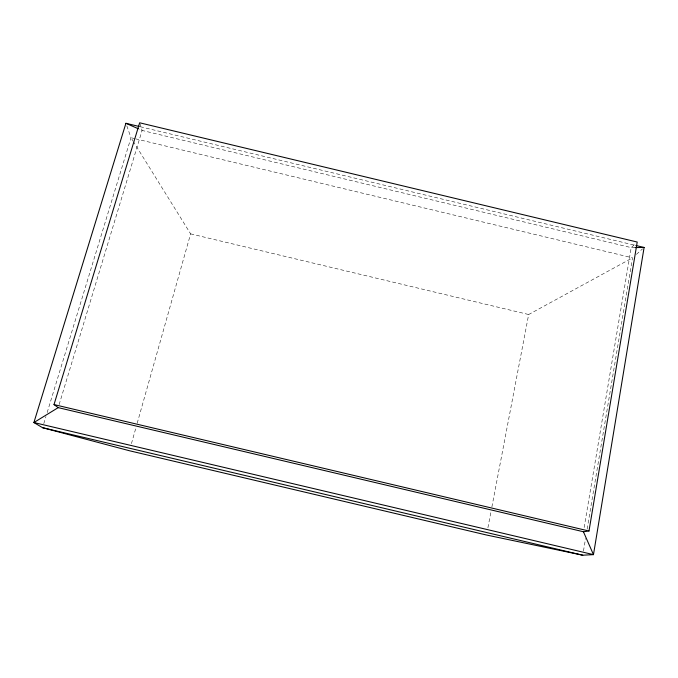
<?xml version="1.0" encoding="UTF-8"?>
<svg xmlns="http://www.w3.org/2000/svg" width="678" height="678" viewBox="0 0 678 678"><rect width="100%" height="100%" fill="white"/><g stroke="black" fill="none" stroke-linecap="round" stroke-linejoin="round"><path stroke-width="0.51" stroke-dasharray="3.39 2.54" d="M583.47 551.036L585.563 538.51M587.131 529.12L632.532 257.835L136.142 138.965M584.131 527.569L631.201 247.623L635.701 243.436M487.914 527.738L490.897 512.136M491.889 506.941L528.67 314.516L632.532 257.835M131.447 443.615L136.049 427.326M137.193 423.25L190.62 233.868L133.778 142.227M59.13 404.596L142.1 130.447L139.956 123.752M43.782 423.648L45.943 416.58M47.172 412.538L130.99 137.727L126.261 124.26M636.388 254.377L642.558 248.843M635.167 247.572L631.201 247.623L142.1 130.447L139.244 129.184M140.346 126.752L634.828 245.241M135.108 138.719L130.99 137.727L133.219 141.321M190.62 233.868L528.67 314.516"/><path stroke-width="1.02" d="M635.862 245.487L644.1 247.462L593.47 554.638L582.766 555.206L486.524 535.018L129.439 450.743L42.553 427.691L33.9 422.538L125.922 123.294L139.312 126.506M588.996 531.018L637.21 242.038L139.651 122.794L54.011 404.58L58.206 407.631L583.427 531.747L588.996 531.018L54.011 404.58M58.206 407.631L33.9 422.538L593.47 554.638L583.427 531.747M635.167 247.572L644.1 247.462M42.553 427.691L582.766 555.206M125.922 123.294L138.295 128.761"/></g></svg>
